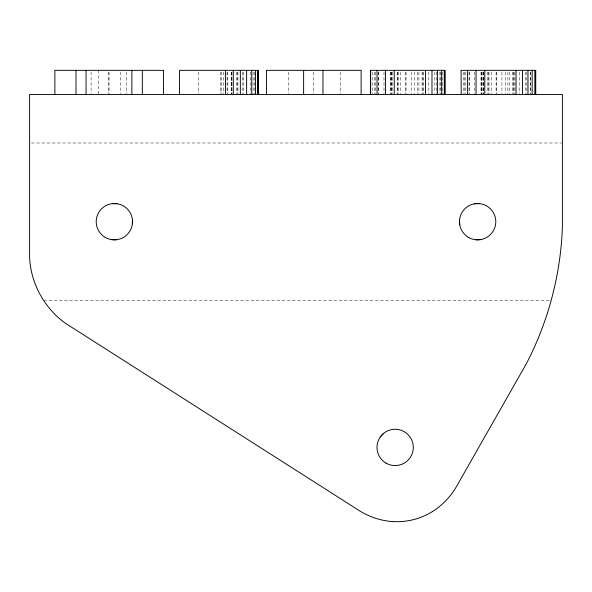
<?xml version="1.0" encoding="UTF-8"?>
<svg xmlns="http://www.w3.org/2000/svg" width="592" height="592" viewBox="0 0 592 592"><rect width="100%" height="100%" fill="white"/><g stroke="black" fill="none" stroke-linecap="round" stroke-linejoin="round"><path stroke-width="0.44" stroke-dasharray="2.96 2.22" d="M31.45 142.99L561.475 142.99M43.749 300.41L550.049 300.41M530.706 72.135L530.706 93.662M530.521 72.135L530.521 93.662M526.85 72.135L526.85 93.662M525.393 72.135L525.393 93.662M519.376 72.135L519.376 93.662M514.936 72.135L514.936 93.662M513.945 72.135L513.945 93.662M513.449 72.135L513.449 93.662M512.642 72.135L512.642 93.662M509.468 72.135L509.468 93.662M507.884 72.135L507.884 93.662M505.205 72.135L505.205 93.662M501.942 72.135L501.942 93.662M496.636 72.135L496.636 93.662M496.111 72.135L496.111 93.662M491.316 72.135L491.316 93.662M488.999 72.135L488.999 93.662M488.311 72.135L488.311 93.662M487.786 72.135L487.786 93.662M483.679 72.135L483.679 93.662M483.523 72.135L483.523 93.662M483.035 72.135L483.035 93.662M481.94 72.135L481.94 93.662M481.814 72.135L481.814 93.662M481.407 72.135L481.407 93.662M481.015 72.135L481.015 93.662M474.547 72.135L474.547 93.662M469.182 72.135L469.182 93.662M469.086 72.135L469.086 93.662M465.815 72.135L465.815 93.662M464.801 72.135L464.801 93.662M463.255 72.135L463.255 93.662M442.794 72.135L442.794 93.662M440.152 72.135L440.152 93.662M439.967 72.135L439.967 93.662M436.297 72.135L436.297 93.662M434.839 72.135L434.839 93.662M428.823 72.135L428.823 93.662M423.391 72.135L423.391 93.662M422.895 72.135L422.895 93.662M422.089 72.135L422.089 93.662M418.914 72.135L418.914 93.662M417.33 72.135L417.33 93.662M414.652 72.135L414.652 93.662M411.388 72.135L411.388 93.662M406.082 72.135L406.082 93.662M405.557 72.135L405.557 93.662M400.762 72.135L400.762 93.662M398.446 72.135L398.446 93.662M397.757 72.135L397.757 93.662M397.232 72.135L397.232 93.662M392.481 72.135L392.481 93.662M391.379 72.135L391.379 93.662M391.26 72.135L391.26 93.662M390.853 72.135L390.853 93.662M390.461 72.135L390.461 93.662M383.993 72.135L383.993 93.662M378.628 72.135L378.628 93.662M378.532 72.135L378.532 93.662M375.261 72.135L375.261 93.662M374.248 72.135L374.248 93.662M372.701 72.135L372.701 93.662M340.666 72.135L340.666 93.662M313.782 72.135L313.782 93.662M288.445 72.135L288.445 93.662M254.353 72.135L254.353 93.662M253.117 72.135L253.117 93.662M250.645 72.135L250.645 93.662M243.245 72.135L243.245 93.662M242.809 72.135L242.809 93.662M237.873 72.135L237.873 93.662M237.843 72.135L237.843 93.662M236.275 72.135L236.371 93.662M231.96 72.135L231.997 93.662M231.62 72.135L231.62 93.662M231.576 72.135L231.561 93.662M231.376 72.135L231.376 93.662M227.816 72.135L227.816 93.662M227.084 72.135L227.084 93.662M223.732 72.135L223.732 93.662M221.571 72.135L221.571 93.662M220.276 72.135L220.276 93.662M198.779 72.135L198.779 93.662M126.747 72.135L126.747 93.662M120.25 72.135L120.25 93.662M109.039 72.135L109.039 93.662M108.713 72.135L108.713 93.662M98.479 70.337L98.479 93.662M91.094 72.135L91.094 93.662"/><path stroke-width="0.89" d="M132.327 223.783L132.423 219.743M380.271 436.985L383.483 433.492M432.308 511.658C442.305 505.427 450.63 496.673 456.506 486.476L526.073 364.243C548.177 322.055 560.742 274.562 562.4 226.965L562.4 94.557L29.6 94.557L29.6 257.328C30.643 283.279 44.607 308.743 65.927 323.58L359.189 510.585C369.149 516.86 380.604 520.716 392.355 521.559M474.503 203.811L479.246 203.611M476.027 239.797L480.763 239.597M112.399 203.648L117.142 203.752M111.585 239.649L116.328 239.76M459.547 220.098L459.747 224.834M535.738 94.557L535.738 70.337L461.101 70.337L461.183 94.557M534.85 70.337L534.85 94.557M532.171 70.337L532.171 94.557M527.975 70.337L527.975 94.557M522.544 70.337L522.544 94.557M516.039 70.337L516.039 94.557M484.781 70.337L484.781 94.557M476.049 70.337L476.049 94.557M467.599 70.337L467.599 94.557M445.184 94.557L445.184 70.337L370.548 70.337L370.548 94.557M444.296 70.337L444.296 94.557M441.61 70.337L441.61 94.557M437.421 70.337L437.421 94.557M431.99 70.337L431.99 94.557M425.485 70.337L425.485 94.557M394.228 70.337L394.228 94.557M385.496 70.337L385.496 94.557M377.045 70.337L377.045 94.557M370.629 70.337L370.629 94.557M361.127 94.557L361.127 70.337L266.437 70.337L266.437 94.557M322.958 70.337L322.958 94.557M303.629 70.337L303.629 94.557M258.393 94.557L258.393 70.337L179.531 70.337L179.531 94.557M257.942 70.337L257.942 94.557M257.661 70.337L257.661 94.557M255.448 70.337L255.448 94.557M251.77 70.337L251.77 94.557M246.62 70.337L246.62 94.557M240.345 70.337L240.345 94.557M233.3 70.337L233.3 94.557M225.478 70.337L225.478 94.557M163.533 94.557L163.533 70.337L54.871 70.337L54.871 94.557M142.339 70.337L142.339 94.557M131.861 70.337L131.861 94.557M86.055 70.337L86.055 94.557M75.983 70.337L75.983 94.557M432.308 511.666A67.636 67.636 0 0 1 392.355 521.567M105.28 237.429A18.167 18.167 0 0 0 132.527 221.704A18.167 18.167 0 0 0 105.28 205.972A18.167 18.167 0 0 0 105.28 237.429M468.553 237.429A18.167 18.167 0 0 0 495.8 221.704A18.167 18.167 0 0 0 468.553 205.972A18.167 18.167 0 0 0 468.553 237.429M386.058 463.151A18.167 18.167 0 0 0 413.305 447.426A18.167 18.167 0 0 0 386.058 431.694A18.167 18.167 0 0 0 386.058 463.151"/></g></svg>
